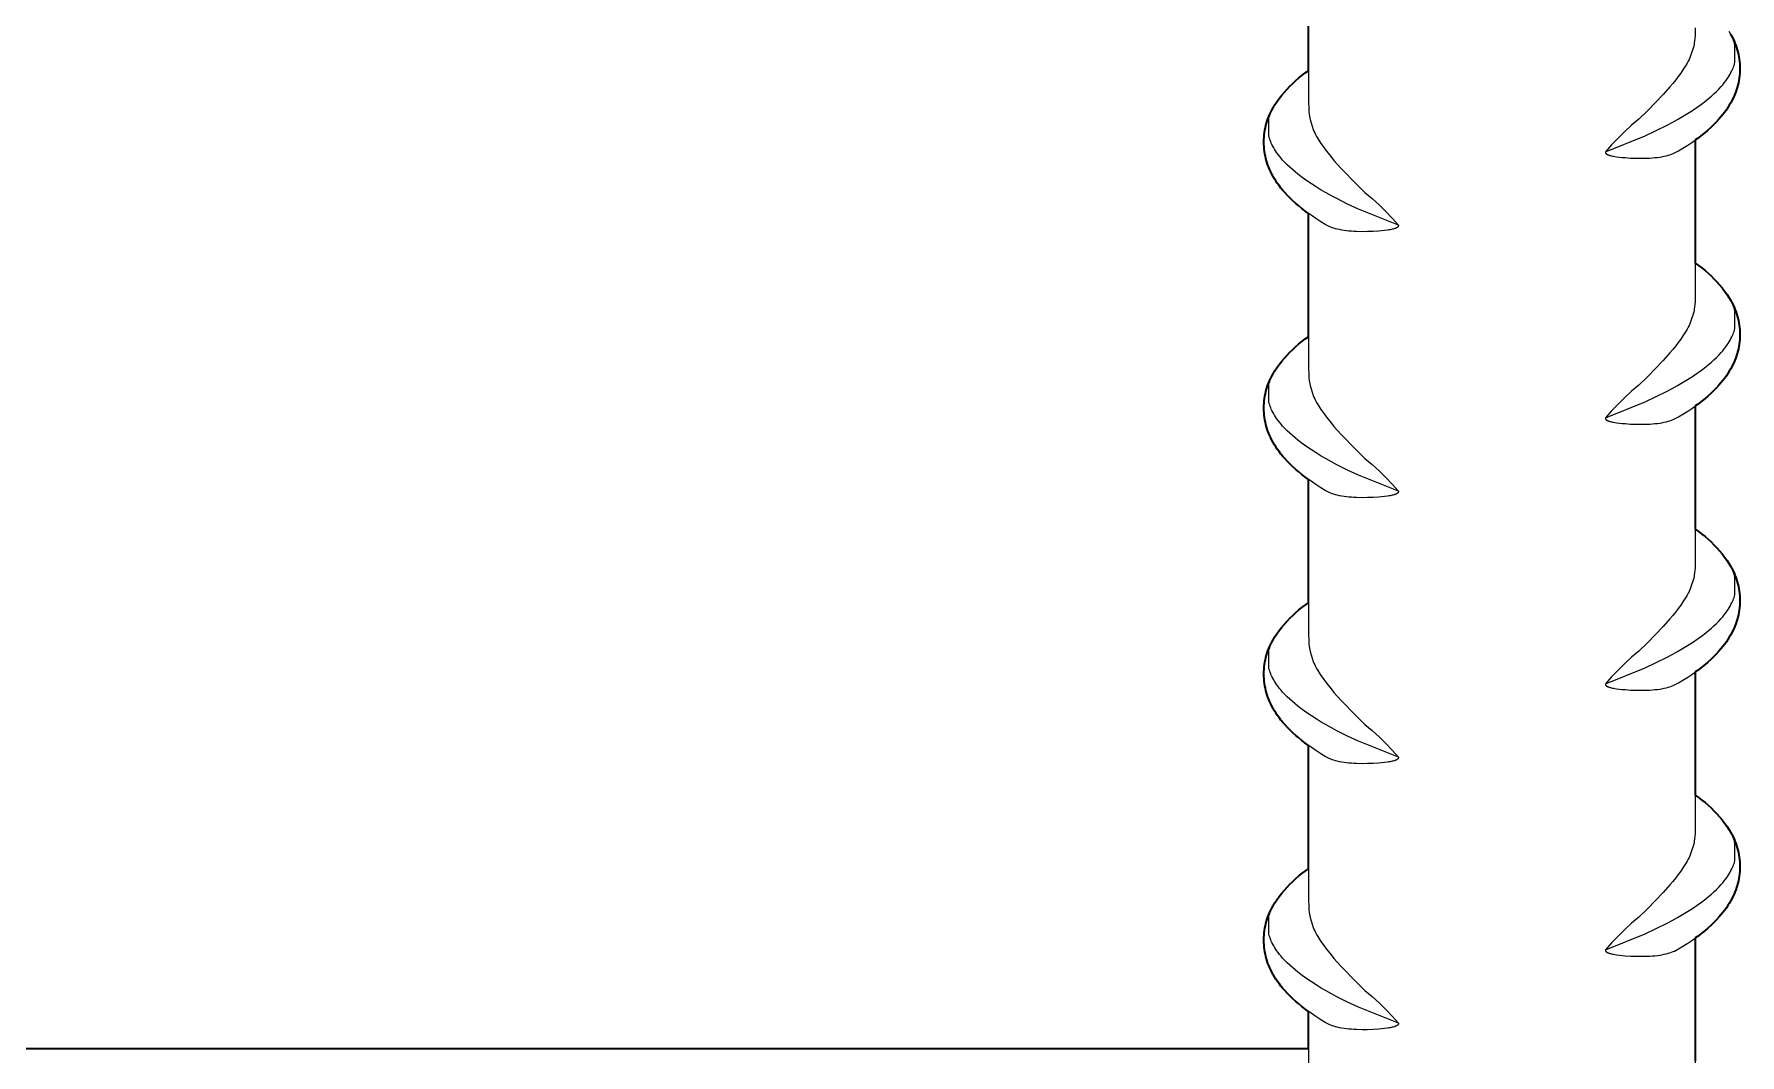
# Model space of a CAD drawing. Header units: millimetres. Extents: x 0 to 1192, y -689 to 404.
# Drawn here: x 1062.2 to 1132.8, y 200.8 to 243 of the extents above; entities that cross this region are included whole.
import ezdxf

# ---------------------------------------------------------------- set-up
doc = ezdxf.new("R2010")
doc.units = ezdxf.units.MM
doc.layers.add('Blocks', color=7, linetype='Continuous')
doc.layers.add('Blocks$Inner', color=7, linetype='Continuous', lineweight=25, true_color=0x007f00)
doc.layers.add('Blocks$Outline', color=7, linetype='Continuous', lineweight=35, true_color=0xff3f3f)

# ---------------------------------------------------------------- blocks, each defined once
blk = doc.blocks.new('Rebar Side Table Side')
at = {"layer": 'Blocks$Inner'}
for points in [[(410.557, 243.224), (410.547, 242.9), (410.537, 242.786), (410.525, 242.672), (410.515, 242.603), (410.503, 242.534), (410.49, 242.466), (410.364, 242.062), (410.331, 241.989), (410.297, 241.916), (410.261, 241.845), (410.217, 241.766), (410.172, 241.688), (410.125, 241.611), (410.041, 241.481), (409.953, 241.355), (409.851, 241.215), (409.745, 241.077), (409.624, 240.927), (409.5, 240.779), (409.222, 240.463), (408.577, 239.795), (408.218, 239.451), (407.924, 239.199), (407.638, 238.936), (407.362, 238.665), (407.094, 238.384), (406.837, 238.094), (406.837, 238.09), (406.837, 238.087), (406.837, 238.085), (406.837, 238.083), (406.837, 238.081), (406.837, 238.079), (406.837, 238.077), (406.838, 238.075), (406.838, 238.073), (406.838, 238.071), (406.839, 238.069), (406.839, 238.068), (406.84, 238.066), (406.84, 238.064), (406.841, 238.062), (406.842, 238.06), (406.842, 238.058), (406.843, 238.057), (406.844, 238.055), (406.845, 238.053), (406.845, 238.051), (406.846, 238.05), (406.847, 238.048), (406.848, 238.046), (406.849, 238.044), (406.85, 238.043), (406.851, 238.041), (406.852, 238.039), (406.853, 238.038), (406.855, 238.036), (406.856, 238.034), (406.857, 238.032), (406.859, 238.031), (406.86, 238.029), (406.862, 238.027), (406.864, 238.025), (406.865, 238.024), (406.867, 238.022), (406.87, 238.019), (406.874, 238.015), (406.878, 238.012), (406.881, 238.009), (406.885, 238.006), (406.889, 238.004), (406.893, 238.001), (406.897, 237.998), (406.901, 237.996), (406.905, 237.993), (406.914, 237.989), (406.92, 237.986), (406.926, 237.982), (406.938, 237.977), (406.951, 237.971), (406.964, 237.966), (406.976, 237.961), (406.989, 237.957), (407.016, 237.949), (407.054, 237.938), (407.093, 237.929), (407.132, 237.921), (407.172, 237.913), (407.233, 237.903), (407.294, 237.893), (407.415, 237.878), (407.534, 237.866), (407.652, 237.855), (407.881, 237.84), (408.11, 237.832), (408.339, 237.83), (408.568, 237.834), (408.675, 237.839), (408.782, 237.846), (408.885, 237.855), (408.987, 237.867), (409.083, 237.88), (409.179, 237.895), (409.274, 237.914), (409.368, 237.936), (409.436, 237.953), (409.504, 237.974), (409.57, 237.996), (409.636, 238.021), (409.701, 238.048), (409.865, 238.132), (410.047, 238.244), (410.251, 238.374), (410.451, 238.51), (410.645, 238.65), (410.835, 238.795), (410.958, 238.895), (411.079, 238.998), (411.197, 239.104), (411.313, 239.214), (411.426, 239.328), (411.535, 239.446), (411.617, 239.54), (411.696, 239.637), (411.771, 239.736), (411.844, 239.838), (411.904, 239.927), (411.962, 240.019), (412.016, 240.112), (412.067, 240.207), (412.115, 240.303), (412.157, 240.393), (412.195, 240.483), (412.23, 240.575), (412.262, 240.668), (412.291, 240.762), (412.317, 240.857), (412.339, 240.953), (412.358, 241.049), (412.373, 241.146), (412.385, 241.244), (412.394, 241.342), (412.399, 241.44), (412.4, 241.539), (412.399, 241.637), (412.394, 241.735), (412.385, 241.833), (412.373, 241.931), (412.358, 242.028), (412.339, 242.124), (412.317, 242.22), (412.292, 242.315), (412.263, 242.409), (412.231, 242.502), (412.196, 242.594), (412.158, 242.685), (412.117, 242.774), (412.072, 242.862), (412.011, 242.963)], [(394.557, 246.548), (394.557, 240.187), (394.568, 239.863), (394.577, 239.749), (394.59, 239.635), (394.6, 239.566), (394.611, 239.497), (394.625, 239.429), (394.751, 239.025), (394.783, 238.952), (394.818, 238.879), (394.854, 238.808), (394.897, 238.729), (394.943, 238.651), (394.99, 238.574), (395.074, 238.444), (395.162, 238.318), (395.264, 238.178), (395.37, 238.04), (395.491, 237.89), (395.614, 237.742), (395.892, 237.426), (396.538, 236.758), (396.896, 236.414), (397.191, 236.161), (397.476, 235.899), (397.753, 235.628), (398.02, 235.347), (398.278, 235.057), (396.628, 235.722), (396.174, 235.935), (395.728, 236.159), (395.51, 236.275), (395.295, 236.395), (395.086, 236.517), (394.879, 236.643), (394.681, 236.77), (394.486, 236.902), (394.301, 237.035), (394.12, 237.173), (394.006, 237.266), (393.895, 237.36), (393.786, 237.458), (393.684, 237.555), (393.586, 237.654), (393.491, 237.757), (393.425, 237.833), (393.361, 237.91), (393.3, 237.99), (393.241, 238.071), (393.199, 238.135), (393.158, 238.2), (393.119, 238.267), (393.082, 238.334), (393.048, 238.403), (393.022, 238.459), (392.998, 238.516), (392.976, 238.574), (392.956, 238.632), (392.938, 238.691), (392.922, 238.751), (392.922, 239.476), (392.938, 239.536), (392.956, 239.595), (392.976, 239.654), (392.998, 239.711), (393.022, 239.768), (393.048, 239.824), (393.159, 240.028), (393.252, 240.167), (393.351, 240.302), (393.453, 240.435), (393.561, 240.563), (393.672, 240.688), (393.787, 240.81), (393.906, 240.927), (394.03, 241.041), (394.156, 241.15), (394.287, 241.255), (394.42, 241.356), (394.557, 241.452), (394.42, 241.356), (394.287, 241.255)], [(406.837, 238.094), (408.486, 238.759), (408.941, 238.972), (409.387, 239.196), (409.604, 239.312), (409.82, 239.432), (410.029, 239.554), (410.235, 239.68), (410.434, 239.807), (410.629, 239.939), (410.814, 240.072), (410.995, 240.21), (411.109, 240.303), (411.22, 240.397), (411.329, 240.495), (411.43, 240.592), (411.529, 240.691), (411.624, 240.794), (411.69, 240.87), (411.753, 240.947), (411.815, 241.027), (411.873, 241.108), (411.916, 241.172), (411.957, 241.237), (411.996, 241.304), (412.032, 241.371), (412.067, 241.44), (412.093, 241.496), (412.116, 241.553), (412.139, 241.611), (412.159, 241.669), (412.177, 241.728), (412.193, 241.788), (412.193, 242.513), (412.177, 242.573), (412.159, 242.632), (412.139, 242.691), (412.116, 242.748), (412.093, 242.805), (412.067, 242.862), (411.956, 243.065)], [(398.278, 235.057), (398.278, 235.053), (398.278, 235.049), (398.278, 235.048), (398.278, 235.046), (398.278, 235.044), (398.277, 235.042), (398.277, 235.04), (398.277, 235.038), (398.277, 235.036), (398.276, 235.034), (398.276, 235.032), (398.275, 235.031), (398.275, 235.029), (398.274, 235.027), (398.274, 235.025), (398.273, 235.023), (398.272, 235.021), (398.272, 235.02), (398.271, 235.018), (398.27, 235.016), (398.269, 235.014), (398.268, 235.012), (398.267, 235.011), (398.266, 235.009), (398.265, 235.007), (398.264, 235.006), (398.263, 235.004), (398.262, 235.002), (398.261, 235.001), (398.26, 234.999), (398.259, 234.997), (398.257, 234.995), (398.256, 234.994), (398.254, 234.992), (398.253, 234.99), (398.251, 234.988), (398.249, 234.986), (398.248, 234.985), (398.244, 234.981), (398.241, 234.978), (398.237, 234.975), (398.233, 234.972), (398.23, 234.969), (398.226, 234.967), (398.222, 234.964), (398.218, 234.961), (398.213, 234.959), (398.209, 234.956), (398.201, 234.952), (398.195, 234.948), (398.189, 234.945), (398.176, 234.94), (398.164, 234.934), (398.151, 234.929), (398.138, 234.924), (398.125, 234.92), (398.099, 234.912), (398.06, 234.901), (398.021, 234.892), (397.982, 234.884), (397.943, 234.876), (397.882, 234.866), (397.821, 234.856), (397.7, 234.841), (397.58, 234.829), (397.462, 234.818), (397.234, 234.803), (397.005, 234.795), (396.775, 234.793), (396.546, 234.797), (396.439, 234.802), (396.333, 234.809), (396.23, 234.818), (396.127, 234.83), (396.031, 234.842), (395.936, 234.858), (395.841, 234.877), (395.746, 234.899), (395.678, 234.916), (395.611, 234.937), (395.544, 234.959), (395.478, 234.984), (395.413, 235.011), (395.25, 235.095), (395.068, 235.207), (394.864, 235.337), (394.664, 235.473), (394.469, 235.613), (394.279, 235.758), (394.156, 235.858), (394.036, 235.961), (393.918, 236.067), (393.801, 236.177), (393.689, 236.291), (393.58, 236.409), (393.498, 236.503), (393.419, 236.6), (393.343, 236.699), (393.27, 236.801), (393.21, 236.89), (393.153, 236.982), (393.099, 237.075), (393.047, 237.17), (392.999, 237.266), (392.958, 237.356), (392.919, 237.446), (392.884, 237.538), (392.852, 237.631), (392.823, 237.725), (392.798, 237.82), (392.776, 237.916), (392.757, 238.012), (392.742, 238.109), (392.73, 238.207), (392.721, 238.305), (392.716, 238.403), (392.714, 238.501), (392.716, 238.6), (392.721, 238.698), (392.729, 238.796), (392.741, 238.894), (392.757, 238.991), (392.775, 239.087), (392.797, 239.183), (392.823, 239.278), (392.851, 239.372), (392.883, 239.465), (392.918, 239.557), (392.957, 239.648), (392.998, 239.737), (393.043, 239.824), (393.095, 239.911)], [(410.557, 238.585), (410.557, 232.224), (410.547, 231.9), (410.537, 231.786), (410.525, 231.672), (410.515, 231.603), (410.503, 231.534), (410.49, 231.466), (410.364, 231.062), (410.331, 230.989), (410.297, 230.916), (410.261, 230.845), (410.217, 230.766), (410.172, 230.688), (410.125, 230.611), (410.041, 230.481), (409.953, 230.355), (409.851, 230.215), (409.745, 230.077), (409.624, 229.927), (409.5, 229.779), (409.222, 229.463), (408.577, 228.795), (408.218, 228.451), (407.924, 228.199), (407.638, 227.936), (407.362, 227.665), (407.094, 227.384), (406.837, 227.094), (408.486, 227.759), (408.941, 227.972), (409.387, 228.196), (409.604, 228.312), (409.82, 228.432), (410.029, 228.554), (410.235, 228.68), (410.434, 228.807), (410.629, 228.939), (410.814, 229.072), (410.995, 229.21), (411.109, 229.303), (411.22, 229.397), (411.329, 229.495), (411.43, 229.592), (411.529, 229.691), (411.624, 229.794), (411.69, 229.87), (411.753, 229.947), (411.815, 230.027), (411.873, 230.108), (411.916, 230.172), (411.957, 230.237), (411.996, 230.304), (412.032, 230.371), (412.067, 230.44), (412.093, 230.496), (412.116, 230.553), (412.139, 230.611), (412.159, 230.669), (412.177, 230.728), (412.193, 230.788), (412.193, 231.513), (412.177, 231.573), (412.159, 231.632), (412.139, 231.691), (412.116, 231.748), (412.093, 231.805), (412.067, 231.862), (411.956, 232.065), (411.862, 232.204), (411.764, 232.339), (411.661, 232.472), (411.554, 232.6), (411.443, 232.725), (411.327, 232.847), (411.208, 232.964), (411.085, 233.078), (410.958, 233.187), (410.828, 233.292), (410.694, 233.393), (410.557, 233.489)], [(394.557, 235.548), (394.557, 229.187), (394.568, 228.863), (394.577, 228.749), (394.59, 228.635), (394.6, 228.566), (394.611, 228.497), (394.625, 228.429), (394.751, 228.025), (394.783, 227.952), (394.818, 227.879), (394.854, 227.808), (394.897, 227.729), (394.943, 227.651), (394.99, 227.574), (395.074, 227.444), (395.162, 227.318), (395.264, 227.178), (395.37, 227.04), (395.491, 226.89), (395.614, 226.742), (395.892, 226.426), (396.538, 225.758), (396.896, 225.414), (397.191, 225.161), (397.476, 224.899), (397.753, 224.628), (398.02, 224.347), (398.278, 224.057), (396.628, 224.722), (396.174, 224.935), (395.728, 225.159), (395.51, 225.275), (395.295, 225.395), (395.086, 225.517), (394.879, 225.643), (394.681, 225.77), (394.486, 225.902), (394.301, 226.035), (394.12, 226.173), (394.006, 226.266), (393.895, 226.36), (393.786, 226.458), (393.684, 226.555), (393.586, 226.654), (393.491, 226.757), (393.425, 226.833), (393.361, 226.91), (393.3, 226.99), (393.241, 227.071), (393.199, 227.135), (393.158, 227.2), (393.119, 227.267), (393.082, 227.334), (393.048, 227.403), (393.022, 227.459), (392.998, 227.516), (392.976, 227.574), (392.956, 227.632), (392.938, 227.691), (392.922, 227.751), (392.922, 228.476), (392.938, 228.536), (392.956, 228.595), (392.976, 228.654), (392.998, 228.711), (393.022, 228.768), (393.048, 228.824), (393.159, 229.028), (393.252, 229.167), (393.351, 229.302), (393.453, 229.435), (393.561, 229.563), (393.672, 229.688), (393.787, 229.81), (393.906, 229.927), (394.03, 230.041), (394.156, 230.15), (394.287, 230.255), (394.42, 230.356), (394.557, 230.452)], [(406.837, 227.094), (406.837, 227.09), (406.837, 227.087), (406.837, 227.085), (406.837, 227.083), (406.837, 227.081), (406.837, 227.079), (406.837, 227.077), (406.838, 227.075), (406.838, 227.073), (406.838, 227.071), (406.839, 227.069), (406.839, 227.068), (406.84, 227.066), (406.84, 227.064), (406.841, 227.062), (406.842, 227.06), (406.842, 227.058), (406.843, 227.057), (406.844, 227.055), (406.845, 227.053), (406.845, 227.051), (406.846, 227.05), (406.847, 227.048), (406.848, 227.046), (406.849, 227.044), (406.85, 227.043), (406.851, 227.041), (406.852, 227.039), (406.853, 227.038), (406.855, 227.036), (406.856, 227.034), (406.857, 227.032), (406.859, 227.031), (406.86, 227.029), (406.862, 227.027), (406.864, 227.025), (406.865, 227.024), (406.867, 227.022), (406.87, 227.019), (406.874, 227.015), (406.878, 227.012), (406.881, 227.009), (406.885, 227.006), (406.889, 227.004), (406.893, 227.001), (406.897, 226.998), (406.901, 226.996), (406.905, 226.993), (406.914, 226.989), (406.92, 226.986), (406.926, 226.982), (406.938, 226.977), (406.951, 226.971), (406.964, 226.966), (406.976, 226.961), (406.989, 226.957), (407.016, 226.949), (407.054, 226.938), (407.093, 226.929), (407.132, 226.921), (407.172, 226.913), (407.233, 226.903), (407.294, 226.893), (407.415, 226.878), (407.534, 226.866), (407.652, 226.855), (407.881, 226.84), (408.11, 226.832), (408.339, 226.83), (408.568, 226.834), (408.675, 226.839), (408.782, 226.846), (408.885, 226.855), (408.987, 226.867), (409.083, 226.88), (409.179, 226.895), (409.274, 226.914), (409.368, 226.936), (409.436, 226.953), (409.504, 226.974), (409.57, 226.996), (409.636, 227.021), (409.701, 227.048), (409.865, 227.132), (410.047, 227.244), (410.251, 227.374), (410.451, 227.51), (410.645, 227.65), (410.835, 227.795), (410.958, 227.895), (411.079, 227.998), (411.197, 228.104), (411.313, 228.214), (411.426, 228.328), (411.535, 228.446), (411.617, 228.54), (411.696, 228.637), (411.771, 228.736), (411.844, 228.838), (411.904, 228.927), (411.962, 229.019), (412.016, 229.112), (412.067, 229.207), (412.115, 229.303), (412.157, 229.393), (412.195, 229.483), (412.23, 229.575), (412.262, 229.668), (412.291, 229.762), (412.317, 229.857), (412.339, 229.953), (412.358, 230.049), (412.373, 230.146), (412.385, 230.244), (412.394, 230.342), (412.399, 230.44), (412.4, 230.539), (412.399, 230.637), (412.394, 230.735), (412.385, 230.833), (412.373, 230.931), (412.358, 231.028), (412.339, 231.124), (412.317, 231.22), (412.292, 231.315), (412.263, 231.409), (412.231, 231.502), (412.196, 231.594), (412.158, 231.685), (412.117, 231.774), (412.072, 231.862), (412.02, 231.948)], [(398.278, 224.057), (398.278, 224.053), (398.278, 224.049), (398.278, 224.048), (398.278, 224.046), (398.278, 224.044), (398.277, 224.042), (398.277, 224.04), (398.277, 224.038), (398.277, 224.036), (398.276, 224.034), (398.276, 224.032), (398.275, 224.031), (398.275, 224.029), (398.274, 224.027), (398.274, 224.025), (398.273, 224.023), (398.272, 224.021), (398.272, 224.02), (398.271, 224.018), (398.27, 224.016), (398.269, 224.014), (398.268, 224.012), (398.267, 224.011), (398.266, 224.009), (398.265, 224.007), (398.264, 224.006), (398.263, 224.004), (398.262, 224.002), (398.261, 224.001), (398.26, 223.999), (398.259, 223.997), (398.257, 223.995), (398.256, 223.994), (398.254, 223.992), (398.253, 223.99), (398.251, 223.988), (398.249, 223.986), (398.248, 223.985), (398.244, 223.981), (398.241, 223.978), (398.237, 223.975), (398.233, 223.972), (398.23, 223.969), (398.226, 223.967), (398.222, 223.964), (398.218, 223.961), (398.213, 223.959), (398.209, 223.956), (398.201, 223.952), (398.195, 223.948), (398.189, 223.945), (398.176, 223.94), (398.164, 223.934), (398.151, 223.929), (398.138, 223.924), (398.125, 223.92), (398.099, 223.912), (398.06, 223.901), (398.021, 223.892), (397.982, 223.884), (397.943, 223.876), (397.882, 223.866), (397.821, 223.856), (397.7, 223.841), (397.58, 223.829), (397.462, 223.818), (397.234, 223.803), (397.005, 223.795), (396.775, 223.793), (396.546, 223.797), (396.439, 223.802), (396.333, 223.809), (396.23, 223.818), (396.127, 223.83), (396.031, 223.842), (395.936, 223.858), (395.841, 223.877), (395.746, 223.899), (395.678, 223.916), (395.611, 223.937), (395.544, 223.959), (395.478, 223.984), (395.413, 224.011), (395.25, 224.095), (395.068, 224.207), (394.864, 224.337), (394.664, 224.473), (394.469, 224.613), (394.279, 224.758), (394.156, 224.858), (394.036, 224.961), (393.918, 225.067), (393.801, 225.177), (393.689, 225.291), (393.58, 225.409), (393.498, 225.503), (393.419, 225.6), (393.343, 225.699), (393.27, 225.801), (393.21, 225.89), (393.153, 225.982), (393.099, 226.075), (393.047, 226.17), (392.999, 226.266), (392.958, 226.356), (392.919, 226.446), (392.884, 226.538), (392.852, 226.631), (392.823, 226.725), (392.798, 226.82), (392.776, 226.916), (392.757, 227.012), (392.742, 227.109), (392.73, 227.207), (392.721, 227.305), (392.716, 227.403), (392.714, 227.501), (392.716, 227.6), (392.721, 227.698), (392.729, 227.796), (392.741, 227.894), (392.757, 227.991), (392.775, 228.087), (392.797, 228.183), (392.823, 228.278), (392.851, 228.372), (392.883, 228.465), (392.918, 228.557), (392.957, 228.648), (392.998, 228.737), (393.043, 228.824), (393.095, 228.911)], [(410.557, 227.585), (410.557, 221.224), (410.547, 220.9), (410.537, 220.786), (410.525, 220.672), (410.515, 220.603), (410.503, 220.534), (410.49, 220.466), (410.364, 220.062), (410.331, 219.989), (410.297, 219.916), (410.261, 219.845), (410.217, 219.766), (410.172, 219.688), (410.125, 219.611), (410.041, 219.481), (409.953, 219.355), (409.851, 219.215), (409.745, 219.077), (409.624, 218.927), (409.5, 218.779), (409.222, 218.463), (408.577, 217.795), (408.218, 217.451), (407.924, 217.199), (407.638, 216.936), (407.362, 216.665), (407.094, 216.384), (406.837, 216.094), (406.837, 216.09), (406.837, 216.087), (406.837, 216.085), (406.837, 216.083), (406.837, 216.081), (406.837, 216.079), (406.837, 216.077), (406.838, 216.075), (406.838, 216.073), (406.838, 216.071), (406.839, 216.069), (406.839, 216.068), (406.84, 216.066), (406.84, 216.064), (406.841, 216.062), (406.842, 216.06), (406.842, 216.058), (406.843, 216.057), (406.844, 216.055), (406.845, 216.053), (406.845, 216.051), (406.846, 216.05), (406.847, 216.048), (406.848, 216.046), (406.849, 216.044), (406.85, 216.043), (406.851, 216.041), (406.852, 216.039), (406.853, 216.038), (406.855, 216.036), (406.856, 216.034), (406.857, 216.032), (406.859, 216.031), (406.86, 216.029), (406.862, 216.027), (406.864, 216.025), (406.865, 216.024), (406.867, 216.022), (406.87, 216.019), (406.874, 216.015), (406.878, 216.012), (406.881, 216.009), (406.885, 216.006), (406.889, 216.004), (406.893, 216.001), (406.897, 215.998), (406.901, 215.996), (406.905, 215.993), (406.914, 215.989), (406.92, 215.986), (406.926, 215.982), (406.938, 215.977), (406.951, 215.971), (406.964, 215.966), (406.976, 215.961), (406.989, 215.957), (407.016, 215.949), (407.054, 215.938), (407.093, 215.929), (407.132, 215.921), (407.172, 215.913), (407.233, 215.903), (407.294, 215.893), (407.415, 215.878), (407.534, 215.866), (407.652, 215.855), (407.881, 215.84), (408.11, 215.832), (408.339, 215.83), (408.568, 215.834), (408.675, 215.839), (408.782, 215.846), (408.885, 215.855), (408.987, 215.867), (409.083, 215.88), (409.179, 215.895), (409.274, 215.914), (409.368, 215.936), (409.436, 215.953), (409.504, 215.974), (409.57, 215.996), (409.636, 216.021), (409.701, 216.048), (409.865, 216.132), (410.047, 216.244), (410.251, 216.374), (410.451, 216.51), (410.645, 216.65), (410.835, 216.795), (410.958, 216.895), (411.079, 216.998), (411.197, 217.104), (411.313, 217.214), (411.426, 217.328), (411.535, 217.446), (411.617, 217.54), (411.696, 217.637), (411.771, 217.736), (411.844, 217.838), (411.904, 217.927), (411.962, 218.019), (412.016, 218.112), (412.067, 218.207), (412.115, 218.303), (412.157, 218.393), (412.195, 218.483), (412.23, 218.575), (412.262, 218.668), (412.291, 218.762), (412.317, 218.857), (412.339, 218.953), (412.358, 219.049), (412.373, 219.146), (412.385, 219.244), (412.394, 219.342), (412.399, 219.44), (412.4, 219.539), (412.399, 219.637), (412.394, 219.735), (412.385, 219.833), (412.373, 219.931), (412.358, 220.028), (412.339, 220.124), (412.317, 220.22), (412.292, 220.315), (412.263, 220.409), (412.231, 220.502), (412.196, 220.594), (412.158, 220.685), (412.117, 220.774), (412.072, 220.862), (412.02, 220.948)], [(394.557, 224.548), (394.557, 218.187), (394.568, 217.863), (394.577, 217.749), (394.59, 217.635), (394.6, 217.566), (394.611, 217.497), (394.625, 217.429), (394.751, 217.025), (394.783, 216.952), (394.818, 216.879), (394.854, 216.808), (394.897, 216.729), (394.943, 216.651), (394.99, 216.574), (395.074, 216.444), (395.162, 216.318), (395.264, 216.178), (395.37, 216.04), (395.491, 215.89), (395.614, 215.742), (395.892, 215.426), (396.538, 214.758), (396.896, 214.414), (397.191, 214.161), (397.476, 213.899), (397.753, 213.628), (398.02, 213.347), (398.278, 213.057), (396.628, 213.722), (396.174, 213.935), (395.728, 214.159), (395.51, 214.275), (395.295, 214.395), (395.086, 214.517), (394.879, 214.643), (394.681, 214.77), (394.486, 214.902), (394.301, 215.035), (394.12, 215.173), (394.006, 215.266), (393.895, 215.36), (393.786, 215.458), (393.684, 215.555), (393.586, 215.654), (393.491, 215.757), (393.425, 215.833), (393.361, 215.91), (393.3, 215.99), (393.241, 216.071), (393.199, 216.135), (393.158, 216.2), (393.119, 216.267), (393.082, 216.334), (393.048, 216.403), (393.022, 216.459), (392.998, 216.516), (392.976, 216.574), (392.956, 216.632), (392.938, 216.691), (392.922, 216.751), (392.922, 217.476), (392.938, 217.536), (392.956, 217.595), (392.976, 217.654), (392.998, 217.711), (393.022, 217.768), (393.048, 217.824), (393.159, 218.028), (393.252, 218.167), (393.351, 218.302), (393.453, 218.435), (393.561, 218.563), (393.672, 218.688), (393.787, 218.81), (393.906, 218.927), (394.03, 219.041), (394.156, 219.15), (394.287, 219.255), (394.42, 219.356), (394.557, 219.452)], [(406.837, 216.094), (408.486, 216.759), (408.941, 216.972), (409.387, 217.196), (409.604, 217.312), (409.82, 217.432), (410.029, 217.554), (410.235, 217.68), (410.434, 217.807), (410.629, 217.939), (410.814, 218.072), (410.995, 218.21), (411.109, 218.303), (411.22, 218.397), (411.329, 218.495), (411.43, 218.592), (411.529, 218.691), (411.624, 218.794), (411.69, 218.87), (411.753, 218.947), (411.815, 219.027), (411.873, 219.108), (411.916, 219.172), (411.957, 219.237), (411.996, 219.304), (412.032, 219.371), (412.067, 219.44), (412.093, 219.496), (412.116, 219.553), (412.139, 219.611), (412.159, 219.669), (412.177, 219.728), (412.193, 219.788), (412.193, 220.513), (412.177, 220.573), (412.159, 220.632), (412.139, 220.691), (412.116, 220.748), (412.093, 220.805), (412.067, 220.862), (411.956, 221.065), (411.862, 221.204), (411.764, 221.339), (411.661, 221.472), (411.554, 221.6), (411.443, 221.725), (411.327, 221.847), (411.208, 221.964), (411.085, 222.078), (410.958, 222.187), (410.828, 222.292), (410.694, 222.393), (410.557, 222.489)], [(398.278, 213.057), (398.278, 213.053), (398.278, 213.049), (398.278, 213.048), (398.278, 213.046), (398.278, 213.044), (398.277, 213.042), (398.277, 213.04), (398.277, 213.038), (398.277, 213.036), (398.276, 213.034), (398.276, 213.032), (398.275, 213.031), (398.275, 213.029), (398.274, 213.027), (398.274, 213.025), (398.273, 213.023), (398.272, 213.021), (398.272, 213.02), (398.271, 213.018), (398.27, 213.016), (398.269, 213.014), (398.268, 213.012), (398.267, 213.011), (398.266, 213.009), (398.265, 213.007), (398.264, 213.006), (398.263, 213.004), (398.262, 213.002), (398.261, 213.001), (398.26, 212.999), (398.259, 212.997), (398.257, 212.995), (398.256, 212.994), (398.254, 212.992), (398.253, 212.99), (398.251, 212.988), (398.249, 212.986), (398.248, 212.985), (398.244, 212.981), (398.241, 212.978), (398.237, 212.975), (398.233, 212.972), (398.23, 212.969), (398.226, 212.967), (398.222, 212.964), (398.218, 212.961), (398.213, 212.959), (398.209, 212.956), (398.201, 212.952), (398.195, 212.948), (398.189, 212.945), (398.176, 212.94), (398.164, 212.934), (398.151, 212.929), (398.138, 212.924), (398.125, 212.92), (398.099, 212.912), (398.06, 212.901), (398.021, 212.892), (397.982, 212.884), (397.943, 212.876), (397.882, 212.866), (397.821, 212.856), (397.7, 212.841), (397.58, 212.829), (397.462, 212.818), (397.234, 212.803), (397.005, 212.795), (396.775, 212.793), (396.546, 212.797), (396.439, 212.802), (396.333, 212.809), (396.23, 212.818), (396.127, 212.83), (396.031, 212.842), (395.936, 212.858), (395.841, 212.877), (395.746, 212.899), (395.678, 212.916), (395.611, 212.937), (395.544, 212.959), (395.478, 212.984), (395.413, 213.011), (395.25, 213.095), (395.068, 213.207), (394.864, 213.337), (394.664, 213.473), (394.469, 213.613), (394.279, 213.758), (394.156, 213.858), (394.036, 213.961), (393.918, 214.067), (393.801, 214.177), (393.689, 214.291), (393.58, 214.409), (393.498, 214.503), (393.419, 214.6), (393.343, 214.699), (393.27, 214.801), (393.21, 214.89), (393.153, 214.982), (393.099, 215.075), (393.047, 215.17), (392.999, 215.266), (392.958, 215.356), (392.919, 215.446), (392.884, 215.538), (392.852, 215.631), (392.823, 215.725), (392.798, 215.82), (392.776, 215.916), (392.757, 216.012), (392.742, 216.109), (392.73, 216.207), (392.721, 216.305), (392.716, 216.403), (392.714, 216.501), (392.716, 216.6), (392.721, 216.698), (392.729, 216.796), (392.741, 216.894), (392.757, 216.991), (392.775, 217.087), (392.797, 217.183), (392.823, 217.278), (392.851, 217.372), (392.883, 217.465), (392.918, 217.557), (392.957, 217.648), (392.998, 217.737), (393.043, 217.824), (393.095, 217.911)], [(410.557, 216.585), (410.557, 210.224), (410.547, 209.9), (410.537, 209.786), (410.525, 209.672), (410.515, 209.603), (410.503, 209.534), (410.49, 209.466), (410.364, 209.062), (410.331, 208.989), (410.297, 208.916), (410.261, 208.845), (410.217, 208.766), (410.172, 208.688), (410.125, 208.611), (410.041, 208.481), (409.953, 208.355), (409.851, 208.215), (409.745, 208.077), (409.624, 207.927), (409.5, 207.779), (409.222, 207.463), (408.577, 206.795), (408.218, 206.451), (407.924, 206.199), (407.638, 205.936), (407.362, 205.665), (407.094, 205.384), (406.837, 205.094), (406.837, 205.09), (406.837, 205.087), (406.837, 205.085), (406.837, 205.083), (406.837, 205.081), (406.837, 205.079), (406.837, 205.077), (406.838, 205.075), (406.838, 205.073), (406.838, 205.071), (406.839, 205.069), (406.839, 205.068), (406.84, 205.066), (406.84, 205.064), (406.841, 205.062), (406.842, 205.06), (406.842, 205.058), (406.843, 205.057), (406.844, 205.055), (406.845, 205.053), (406.845, 205.051), (406.846, 205.05), (406.847, 205.048), (406.848, 205.046), (406.849, 205.044), (406.85, 205.043), (406.851, 205.041), (406.852, 205.039), (406.853, 205.038), (406.855, 205.036), (406.856, 205.034), (406.857, 205.032), (406.859, 205.031), (406.86, 205.029), (406.862, 205.027), (406.864, 205.025), (406.865, 205.024), (406.867, 205.022), (406.87, 205.019), (406.874, 205.015), (406.878, 205.012), (406.881, 205.009), (406.885, 205.006), (406.889, 205.004), (406.893, 205.001), (406.897, 204.998), (406.901, 204.996), (406.905, 204.993), (406.914, 204.989), (406.92, 204.986), (406.926, 204.982), (406.938, 204.977), (406.951, 204.971), (406.964, 204.966), (406.976, 204.961), (406.989, 204.957), (407.016, 204.949), (407.054, 204.938), (407.093, 204.929), (407.132, 204.921), (407.172, 204.913), (407.233, 204.903), (407.294, 204.893), (407.415, 204.878), (407.534, 204.866), (407.652, 204.855), (407.881, 204.84), (408.11, 204.832), (408.339, 204.83), (408.568, 204.834), (408.675, 204.839), (408.782, 204.846), (408.885, 204.855), (408.987, 204.867), (409.083, 204.88), (409.179, 204.895), (409.274, 204.914), (409.368, 204.936), (409.436, 204.953), (409.504, 204.974), (409.57, 204.996), (409.636, 205.021), (409.701, 205.048), (409.865, 205.132), (410.047, 205.244), (410.251, 205.374), (410.451, 205.51), (410.645, 205.65), (410.835, 205.795), (410.958, 205.895), (411.079, 205.998), (411.197, 206.104), (411.313, 206.214), (411.426, 206.328), (411.535, 206.446), (411.617, 206.54), (411.696, 206.637), (411.771, 206.736), (411.844, 206.838), (411.904, 206.927), (411.962, 207.019), (412.016, 207.112), (412.067, 207.207), (412.115, 207.303), (412.157, 207.393), (412.195, 207.483), (412.23, 207.575), (412.262, 207.668), (412.291, 207.762), (412.317, 207.857), (412.339, 207.953), (412.358, 208.049), (412.373, 208.146), (412.385, 208.244), (412.394, 208.342), (412.399, 208.44), (412.4, 208.539), (412.399, 208.637), (412.394, 208.735), (412.385, 208.833), (412.373, 208.931), (412.358, 209.028), (412.339, 209.124), (412.317, 209.22), (412.292, 209.315), (412.263, 209.409), (412.231, 209.502), (412.196, 209.594), (412.158, 209.685), (412.117, 209.774), (412.072, 209.862), (412.011, 209.963)], [(394.557, 213.548), (394.557, 207.187), (394.568, 206.863), (394.577, 206.749), (394.59, 206.635), (394.6, 206.566), (394.611, 206.497), (394.625, 206.429), (394.751, 206.025), (394.783, 205.952), (394.818, 205.879), (394.854, 205.808), (394.897, 205.729), (394.943, 205.651), (394.99, 205.574), (395.074, 205.444), (395.162, 205.318), (395.264, 205.178), (395.37, 205.04), (395.491, 204.89), (395.614, 204.742), (395.892, 204.426), (396.538, 203.758), (396.896, 203.414), (397.191, 203.161), (397.476, 202.899), (397.753, 202.628), (398.02, 202.347), (398.278, 202.057), (396.628, 202.722), (396.174, 202.935), (395.728, 203.159), (395.51, 203.275), (395.295, 203.395), (395.086, 203.517), (394.879, 203.643), (394.681, 203.77), (394.486, 203.902), (394.301, 204.035), (394.12, 204.173), (394.006, 204.266), (393.895, 204.36), (393.786, 204.458), (393.684, 204.555), (393.586, 204.654), (393.491, 204.757), (393.425, 204.833), (393.361, 204.91), (393.3, 204.99), (393.241, 205.071), (393.199, 205.135), (393.158, 205.2), (393.119, 205.267), (393.082, 205.334), (393.048, 205.403), (393.022, 205.459), (392.998, 205.516), (392.976, 205.574), (392.956, 205.632), (392.938, 205.691), (392.922, 205.751), (392.922, 206.476), (392.938, 206.536), (392.956, 206.595), (392.976, 206.654), (392.998, 206.711), (393.022, 206.768), (393.048, 206.824), (393.159, 207.028), (393.252, 207.167), (393.351, 207.302), (393.453, 207.435), (393.561, 207.563), (393.672, 207.688), (393.787, 207.81), (393.906, 207.927), (394.03, 208.041), (394.156, 208.15), (394.287, 208.255), (394.42, 208.356), (394.557, 208.452)], [(406.837, 205.094), (408.486, 205.759), (408.941, 205.972), (409.387, 206.196), (409.604, 206.312), (409.82, 206.432), (410.029, 206.554), (410.235, 206.68), (410.434, 206.807), (410.629, 206.939), (410.814, 207.072), (410.995, 207.21), (411.109, 207.303), (411.22, 207.397), (411.329, 207.495), (411.43, 207.592), (411.529, 207.691), (411.624, 207.794), (411.69, 207.87), (411.753, 207.947), (411.815, 208.027), (411.873, 208.108), (411.916, 208.172), (411.957, 208.237), (411.996, 208.304), (412.032, 208.371), (412.067, 208.44), (412.093, 208.496), (412.116, 208.553), (412.139, 208.611), (412.159, 208.669), (412.177, 208.728), (412.193, 208.788), (412.193, 209.513), (412.177, 209.573), (412.159, 209.632), (412.139, 209.691), (412.116, 209.748), (412.093, 209.805), (412.067, 209.862), (411.956, 210.065), (411.862, 210.204), (411.764, 210.339), (411.661, 210.472), (411.554, 210.6), (411.443, 210.725), (411.327, 210.847), (411.208, 210.964), (411.085, 211.078), (410.958, 211.187), (410.828, 211.292), (410.694, 211.393), (410.557, 211.489)], [(398.278, 202.057), (398.278, 202.053), (398.278, 202.049), (398.278, 202.048), (398.278, 202.046), (398.278, 202.044), (398.277, 202.042), (398.277, 202.04), (398.277, 202.038), (398.277, 202.036), (398.276, 202.034), (398.276, 202.032), (398.275, 202.031), (398.275, 202.029), (398.274, 202.027), (398.274, 202.025), (398.273, 202.023), (398.272, 202.021), (398.272, 202.02), (398.271, 202.018), (398.27, 202.016), (398.269, 202.014), (398.268, 202.012), (398.267, 202.011), (398.266, 202.009), (398.265, 202.007), (398.264, 202.006), (398.263, 202.004), (398.262, 202.002), (398.261, 202.001), (398.26, 201.999), (398.259, 201.997), (398.257, 201.995), (398.256, 201.994), (398.254, 201.992), (398.253, 201.99), (398.251, 201.988), (398.249, 201.986), (398.248, 201.985), (398.244, 201.981), (398.241, 201.978), (398.237, 201.975), (398.233, 201.972), (398.23, 201.969), (398.226, 201.967), (398.222, 201.964), (398.218, 201.961), (398.213, 201.959), (398.209, 201.956), (398.201, 201.952), (398.195, 201.948), (398.189, 201.945), (398.176, 201.94), (398.164, 201.934), (398.151, 201.929), (398.138, 201.924), (398.125, 201.92), (398.099, 201.912), (398.06, 201.901), (398.021, 201.892), (397.982, 201.884), (397.943, 201.876), (397.882, 201.866), (397.821, 201.856), (397.7, 201.841), (397.58, 201.829), (397.462, 201.818), (397.234, 201.803), (397.005, 201.795), (396.775, 201.793), (396.546, 201.797), (396.439, 201.802), (396.333, 201.809), (396.23, 201.818), (396.127, 201.83), (396.031, 201.842), (395.936, 201.858), (395.841, 201.877), (395.746, 201.899), (395.678, 201.916), (395.611, 201.937), (395.544, 201.959), (395.478, 201.984), (395.413, 202.011), (395.25, 202.095), (395.068, 202.207), (394.864, 202.337), (394.664, 202.473), (394.469, 202.613), (394.279, 202.758), (394.156, 202.858), (394.036, 202.961), (393.918, 203.067), (393.801, 203.177), (393.689, 203.291), (393.58, 203.409), (393.498, 203.503), (393.419, 203.6), (393.343, 203.699), (393.27, 203.801), (393.21, 203.89), (393.153, 203.982), (393.099, 204.075), (393.047, 204.17), (392.999, 204.266), (392.958, 204.356), (392.919, 204.446), (392.884, 204.538), (392.852, 204.631), (392.823, 204.725), (392.798, 204.82), (392.776, 204.916), (392.757, 205.012), (392.742, 205.109), (392.73, 205.207), (392.721, 205.305), (392.716, 205.403), (392.714, 205.501), (392.716, 205.6), (392.721, 205.698), (392.729, 205.796), (392.741, 205.894), (392.757, 205.991), (392.775, 206.087), (392.797, 206.183), (392.823, 206.278), (392.851, 206.372), (392.883, 206.465), (392.918, 206.557), (392.957, 206.648), (392.998, 206.737), (393.043, 206.824), (393.095, 206.911)], [(410.557, 205.585), (410.557, 199.224)], [(394.557, 202.548), (394.557, 196.187)], [(76.557, 201.015), (180.427, 201.015), (188.593, 201.015), (195.484, 201.015), (199.593, 201.015), (210.593, 201.015), (250.484, 201.015), (254.593, 201.015), (265.593, 201.015), (305.484, 201.015), (394.557, 201.015)]]:
    blk.add_lwpolyline(points, dxfattribs=at)
at = {"layer": 'Blocks$Outline'}
for points in [[(394.557, 241.452), (394.558, 246.549)], [(412.011, 242.963), (412.072, 242.862), (412.117, 242.774), (412.158, 242.685), (412.196, 242.594), (412.231, 242.502), (412.263, 242.409), (412.292, 242.315), (412.317, 242.22), (412.339, 242.124), (412.358, 242.028), (412.373, 241.931), (412.385, 241.833), (412.394, 241.735), (412.399, 241.637), (412.4, 241.539), (412.399, 241.44), (412.394, 241.342), (412.385, 241.244), (412.373, 241.146), (412.358, 241.049), (412.339, 240.953), (412.317, 240.857), (412.291, 240.762), (412.262, 240.668), (412.23, 240.575), (412.195, 240.483), (412.157, 240.393), (412.115, 240.303), (412.067, 240.207), (412.016, 240.112), (411.962, 240.019), (411.904, 239.927), (411.844, 239.838), (411.771, 239.736), (411.696, 239.637), (411.617, 239.54), (411.535, 239.446), (411.426, 239.328), (411.313, 239.214), (411.197, 239.104), (411.079, 238.998), (410.958, 238.895), (410.835, 238.795), (410.645, 238.65), (410.557, 238.586)], [(393.095, 239.911), (393.159, 240.028), (393.252, 240.167), (393.351, 240.302), (393.453, 240.435), (393.561, 240.563), (393.672, 240.688), (393.787, 240.81), (393.906, 240.927), (394.03, 241.041), (394.156, 241.15), (394.287, 241.255), (394.42, 241.356), (394.557, 241.452)], [(394.558, 235.549), (394.469, 235.613), (394.279, 235.758), (394.156, 235.858), (394.036, 235.961), (393.918, 236.067), (393.801, 236.177), (393.689, 236.291), (393.58, 236.409), (393.498, 236.503), (393.419, 236.6), (393.343, 236.699), (393.27, 236.801), (393.21, 236.89), (393.153, 236.982), (393.099, 237.075), (393.047, 237.17), (392.999, 237.266), (392.958, 237.356), (392.919, 237.446), (392.884, 237.538), (392.852, 237.631), (392.823, 237.725), (392.798, 237.82), (392.776, 237.916), (392.757, 238.012), (392.742, 238.109), (392.73, 238.207), (392.721, 238.305), (392.716, 238.403), (392.714, 238.501), (392.716, 238.6), (392.721, 238.698), (392.729, 238.796), (392.741, 238.894), (392.757, 238.991), (392.775, 239.087), (392.797, 239.183), (392.823, 239.278), (392.851, 239.372), (392.883, 239.465), (392.918, 239.557), (392.957, 239.648), (392.998, 239.737), (393.043, 239.824), (393.095, 239.911)], [(410.557, 238.586), (410.557, 233.489)], [(394.557, 230.452), (394.558, 235.549)], [(410.557, 233.489), (410.694, 233.393), (410.828, 233.292), (410.958, 233.187), (411.085, 233.078), (411.208, 232.964), (411.327, 232.847), (411.443, 232.725), (411.554, 232.6), (411.661, 232.472), (411.764, 232.339), (411.862, 232.204), (411.956, 232.065), (412.02, 231.948)], [(412.02, 231.948), (412.072, 231.862), (412.117, 231.774), (412.158, 231.685), (412.196, 231.594), (412.231, 231.502), (412.263, 231.409), (412.292, 231.315), (412.317, 231.22), (412.339, 231.124), (412.358, 231.028), (412.373, 230.931), (412.385, 230.833), (412.394, 230.735), (412.399, 230.637), (412.4, 230.539), (412.399, 230.44), (412.394, 230.342), (412.385, 230.244), (412.373, 230.146), (412.358, 230.049), (412.339, 229.953), (412.317, 229.857), (412.291, 229.762), (412.262, 229.668), (412.23, 229.575), (412.195, 229.483), (412.157, 229.393), (412.115, 229.303), (412.067, 229.207), (412.016, 229.112), (411.962, 229.019), (411.904, 228.927), (411.844, 228.838), (411.771, 228.736), (411.696, 228.637), (411.617, 228.54), (411.535, 228.446), (411.426, 228.328), (411.313, 228.214), (411.197, 228.104), (411.079, 227.998), (410.958, 227.895), (410.835, 227.795), (410.645, 227.65), (410.557, 227.586)], [(393.095, 228.911), (393.159, 229.028), (393.252, 229.167), (393.351, 229.302), (393.453, 229.435), (393.561, 229.563), (393.672, 229.688), (393.787, 229.81), (393.906, 229.927), (394.03, 230.041), (394.156, 230.15), (394.287, 230.255), (394.42, 230.356), (394.557, 230.452)], [(394.558, 224.549), (394.469, 224.613), (394.279, 224.758), (394.156, 224.858), (394.036, 224.961), (393.918, 225.067), (393.801, 225.177), (393.689, 225.291), (393.58, 225.409), (393.498, 225.503), (393.419, 225.6), (393.343, 225.699), (393.27, 225.801), (393.21, 225.89), (393.153, 225.982), (393.099, 226.075), (393.047, 226.17), (392.999, 226.266), (392.958, 226.356), (392.919, 226.446), (392.884, 226.538), (392.852, 226.631), (392.823, 226.725), (392.798, 226.82), (392.776, 226.916), (392.757, 227.012), (392.742, 227.109), (392.73, 227.207), (392.721, 227.305), (392.716, 227.403), (392.714, 227.501), (392.716, 227.6), (392.721, 227.698), (392.729, 227.796), (392.741, 227.894), (392.757, 227.991), (392.775, 228.087), (392.797, 228.183), (392.823, 228.278), (392.851, 228.372), (392.883, 228.465), (392.918, 228.557), (392.957, 228.648), (392.998, 228.737), (393.043, 228.824), (393.095, 228.911)], [(410.557, 227.586), (410.557, 222.489)], [(394.557, 219.452), (394.558, 224.549)], [(410.557, 222.489), (410.694, 222.393), (410.828, 222.292), (410.958, 222.187), (411.085, 222.078), (411.208, 221.964), (411.327, 221.847), (411.443, 221.725), (411.554, 221.6), (411.661, 221.472), (411.764, 221.339), (411.862, 221.204), (411.956, 221.065), (412.02, 220.948)], [(412.02, 220.948), (412.072, 220.862), (412.117, 220.774), (412.158, 220.685), (412.196, 220.594), (412.231, 220.502), (412.263, 220.409), (412.292, 220.315), (412.317, 220.22), (412.339, 220.124), (412.358, 220.028), (412.373, 219.931), (412.385, 219.833), (412.394, 219.735), (412.399, 219.637), (412.4, 219.539), (412.399, 219.44), (412.394, 219.342), (412.385, 219.244), (412.373, 219.146), (412.358, 219.049), (412.339, 218.953), (412.317, 218.857), (412.291, 218.762), (412.262, 218.668), (412.23, 218.575), (412.195, 218.483), (412.157, 218.393), (412.115, 218.303), (412.067, 218.207), (412.016, 218.112), (411.962, 218.019), (411.904, 217.927), (411.844, 217.838), (411.771, 217.736), (411.696, 217.637), (411.617, 217.54), (411.535, 217.446), (411.426, 217.328), (411.313, 217.214), (411.197, 217.104), (411.079, 216.998), (410.958, 216.895), (410.835, 216.795), (410.645, 216.65), (410.557, 216.586)], [(393.095, 217.911), (393.159, 218.028), (393.252, 218.167), (393.351, 218.302), (393.453, 218.435), (393.561, 218.563), (393.672, 218.688), (393.787, 218.81), (393.906, 218.927), (394.03, 219.041), (394.156, 219.15), (394.287, 219.255), (394.42, 219.356), (394.557, 219.452)], [(394.558, 213.549), (394.469, 213.613), (394.279, 213.758), (394.156, 213.858), (394.036, 213.961), (393.918, 214.067), (393.801, 214.177), (393.689, 214.291), (393.58, 214.409), (393.498, 214.503), (393.419, 214.6), (393.343, 214.699), (393.27, 214.801), (393.21, 214.89), (393.153, 214.982), (393.099, 215.075), (393.047, 215.17), (392.999, 215.266), (392.958, 215.356), (392.919, 215.446), (392.884, 215.538), (392.852, 215.631), (392.823, 215.725), (392.798, 215.82), (392.776, 215.916), (392.757, 216.012), (392.742, 216.109), (392.73, 216.207), (392.721, 216.305), (392.716, 216.403), (392.714, 216.501), (392.716, 216.6), (392.721, 216.698), (392.729, 216.796), (392.741, 216.894), (392.757, 216.991), (392.775, 217.087), (392.797, 217.183), (392.823, 217.278), (392.851, 217.372), (392.883, 217.465), (392.918, 217.557), (392.957, 217.648), (392.998, 217.737), (393.043, 217.824), (393.095, 217.911)], [(410.557, 216.586), (410.557, 211.489)], [(394.557, 208.452), (394.558, 213.549)], [(410.557, 211.489), (410.694, 211.393), (410.828, 211.292), (410.958, 211.187), (411.085, 211.078), (411.208, 210.964), (411.327, 210.847), (411.443, 210.725), (411.554, 210.6), (411.661, 210.472), (411.764, 210.339), (411.862, 210.204), (411.956, 210.065), (412.011, 209.963)], [(412.011, 209.963), (412.072, 209.862), (412.117, 209.774), (412.158, 209.685), (412.196, 209.594), (412.231, 209.502), (412.263, 209.409), (412.292, 209.315), (412.317, 209.22), (412.339, 209.124), (412.358, 209.028), (412.373, 208.931), (412.385, 208.833), (412.394, 208.735), (412.399, 208.637), (412.4, 208.539), (412.399, 208.44), (412.394, 208.342), (412.385, 208.244), (412.373, 208.146), (412.358, 208.049), (412.339, 207.953), (412.317, 207.857), (412.291, 207.762), (412.262, 207.668), (412.23, 207.575), (412.195, 207.483), (412.157, 207.393), (412.115, 207.303), (412.067, 207.207), (412.016, 207.112), (411.962, 207.019), (411.904, 206.927), (411.844, 206.838), (411.771, 206.736), (411.696, 206.637), (411.617, 206.54), (411.535, 206.446), (411.426, 206.328), (411.313, 206.214), (411.197, 206.104), (411.079, 205.998), (410.958, 205.895), (410.835, 205.795), (410.645, 205.65), (410.557, 205.586)], [(393.095, 206.911), (393.159, 207.028), (393.252, 207.167), (393.351, 207.302), (393.453, 207.435), (393.561, 207.563), (393.672, 207.688), (393.787, 207.81), (393.906, 207.927), (394.03, 208.041), (394.156, 208.15), (394.287, 208.255), (394.42, 208.356), (394.557, 208.452)], [(394.558, 202.549), (394.469, 202.613), (394.279, 202.758), (394.156, 202.858), (394.036, 202.961), (393.918, 203.067), (393.801, 203.177), (393.689, 203.291), (393.58, 203.409), (393.498, 203.503), (393.419, 203.6), (393.343, 203.699), (393.27, 203.801), (393.21, 203.89), (393.153, 203.982), (393.099, 204.075), (393.047, 204.17), (392.999, 204.266), (392.958, 204.356), (392.919, 204.446), (392.884, 204.538), (392.852, 204.631), (392.823, 204.725), (392.798, 204.82), (392.776, 204.916), (392.757, 205.012), (392.742, 205.109), (392.73, 205.207), (392.721, 205.305), (392.716, 205.403), (392.714, 205.501), (392.716, 205.6), (392.721, 205.698), (392.729, 205.796), (392.741, 205.894), (392.757, 205.991), (392.775, 206.087), (392.797, 206.183), (392.823, 206.278), (392.851, 206.372), (392.883, 206.465), (392.918, 206.557), (392.957, 206.648), (392.998, 206.737), (393.043, 206.824), (393.095, 206.911)], [(410.557, 205.586), (410.557, 200.489)], [(394.557, 201.015), (394.558, 202.549)], [(76.557, 201.015), (180.427, 201.015), (188.593, 201.015), (195.484, 201.015), (199.593, 201.015), (210.593, 201.015), (250.484, 201.015), (254.593, 201.015), (265.593, 201.015), (305.484, 201.015), (394.557, 201.015)]]:
    blk.add_lwpolyline(points, dxfattribs=at)

msp = doc.modelspace()

# ---------------------------------------------------------------- block references
at = {"layer": 'Blocks'}
msp.add_blockref('Rebar Side Table Side', (720.386, 0), dxfattribs=at)

doc.saveas('drawing.dxf')
